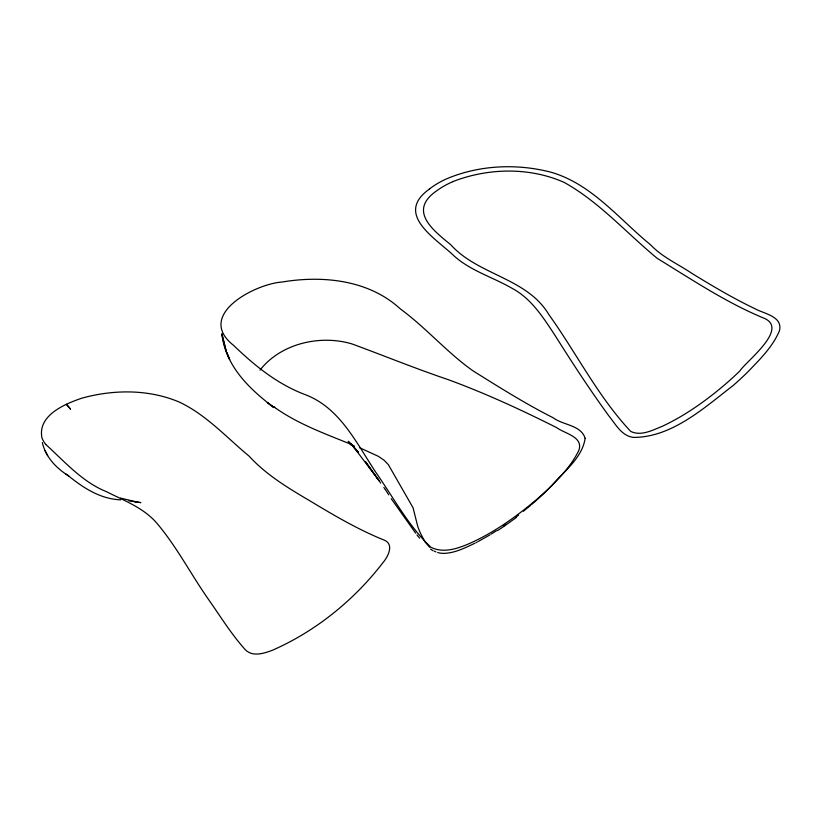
<?xml version="1.0" encoding="UTF-8"?>
<svg xmlns="http://www.w3.org/2000/svg" width="821" height="821" viewBox="0 0 821 821"><rect width="100%" height="100%" fill="white"/><g stroke="black" fill="none" stroke-linecap="round" stroke-linejoin="round"><path stroke-width="1.23" d="M260.011 370.117C280.813 343.342 320.549 334.373 352.219 344.009C383.93 355.688 415.252 368.475 447.271 379.312C484.677 392.951 521.171 409.802 556.792 427.7C564.612 433.58 583.444 436.71 578.959 450.113C571.519 465.907 558.783 478.438 546.704 490.732A497.926 287.473 0 0 1 531.392 504.669M429.629 188.902C393.598 214.384 436.177 238.521 454.413 256.244C471.182 271.074 493.226 277.344 512.314 288.458C531.413 298.67 543.225 317.511 554.791 335.04C572.073 362.492 589.765 389.708 608.884 415.929C615.709 424.293 621.825 436.392 633.956 437.419C672.204 437.152 704.315 407.698 733.081 385.562A505.018 291.568 0 0 0 747.818 371.923C759.753 359.506 772.653 346.934 779.427 330.822C783.172 316.311 763.725 313.684 754.776 308.645C733.132 298.249 712.454 286.006 692.011 273.455C678.084 264.064 662.208 257.158 650.55 244.781C618.767 218.838 591.233 183.411 550.234 172.01C516.122 163.348 478.653 165.113 446.172 179.019A123.838 60.775 5.5 0 0 429.599 188.892M527.133 508.24L530.54 505.387M523.408 511.267L526.282 508.948M515.732 517.261L518.605 515.054M516.532 517.363L503.735 526.487M503.273 526.24L506.095 524.27M503.437 526.692L497.485 530.623M491.081 534.153L496.51 530.756M490.004 534.84L477.873 541.696M476.067 542.65L476.919 542.219M474.979 543.184C464.891 547.987 454.362 553.364 442.94 553.385A14.316 8.261 0 0 1 437.696 552.523M452.761 181.636C487.961 167.905 529.381 166.93 564.232 182.436C599.351 202.028 626.526 233.051 657.323 258.43C692.247 279.766 726.523 302.816 764.525 318.425C788.622 329.283 746.617 360.819 739.7 371.113A497.813 287.412 0 0 1 725.436 384.166C706.152 400.607 685.299 415.508 662.301 426.304C652.613 430.112 641.129 436.464 630.733 431.415C598.119 396.759 576.475 353.153 548.859 314.566C526.856 277.693 478.181 275.353 450.657 244.637C432.287 229.736 407.791 210.361 437.039 190.575A116.284 56.3 5.8 0 1 452.833 181.677M129.02 500.872L140.894 502.637L134.326 501.549M120.759 499.845C100.511 499.076 83.301 487.951 68.122 475.564C56.064 468.042 45.535 456.763 42.323 442.57M136.245 501.857L120.492 498.08M352.558 444.931C326.471 434.258 299.408 424.662 276.123 408.448M359.598 447.722L378.337 456.312L384.054 460.191L388.333 464.635L413.045 507.747L417.735 526.353A253.001 146.066 0 0 0 420.496 533.311L425.001 541.911L429.619 547.268M350.228 444.561L354.395 446.552L351.645 444.828M433.098 550.758L430.604 549.167M352.507 445.475L354.405 446.562M65.762 473.953L68.923 476.118M350.259 443.72L353.882 446.234M273.978 407.555L267.41 402.577L273.978 407.555C249.605 389.226 225.447 366.063 221.886 333.993L226.155 351.008L221.886 333.993M348.268 441.708L353.718 446.224M274.163 406.621L275.64 408.037M351.829 445.064L358.274 452.176L353.153 446.388L379.128 480.747L365.55 461.782L380.708 483.138M348.32 441.257L355.904 449.456M45.719 444.418C64.592 461.515 82.008 481.753 106.166 491.553C124.063 500.574 143.932 507.86 157.211 523.624C176.823 546.889 190.841 574.177 208.236 599.043C220.274 616.14 231.276 634.14 245.305 649.709C252.581 657.262 264.311 653.352 272.654 650.15C315.962 631.103 354.149 600.1 382.945 562.662C388.005 556.782 394.603 544.118 384.002 540.033C358.623 529.791 334.917 515.927 311.539 501.816C289.177 488.618 266.774 475.431 249.05 456.086C226.493 437.439 206.092 414.667 179.286 402.074C148.683 389.072 113.411 389.411 81.731 398.206C64.695 403.994 37.458 415.467 41.943 437.778A62.088 30.531 2 0 0 45.771 444.407M416.986 534.882L419.613 538.166M415.662 533.168L391.237 498.686M383.828 487.417L385.09 489.203M385.316 489.449L388.713 494.837M44.919 450.421L47.618 455.634M435.93 551.907A14.316 8.261 0 0 1 434.33 551.158M585.147 438.26C582.305 457.954 563.873 471.49 551.63 485.755A502.739 290.254 0 0 1 535.374 500.533C514.859 517.753 492.672 533.455 468.001 544.149C456.568 548.972 442.693 553.333 430.871 547.238C408.458 526.025 393.639 497.824 376.018 472.629C356.807 443.781 340.376 408.335 305.956 394.922C277.796 384.495 254.746 365.766 233.4 345.21C195.059 314.956 255.3 283.789 282.116 282.024C322.776 275.189 368.937 279.879 400.422 308.983C426.181 327.846 447.199 352.691 473.204 370.979C499.373 387.317 525.522 403.819 553.097 417.725C562.99 425.309 580.909 424.837 585.147 438.26M68.512 406.621L66.368 404.26L70.534 409.248L68.512 406.621M229.613 359.485L226.781 352.527L229.613 359.485"/></g></svg>
